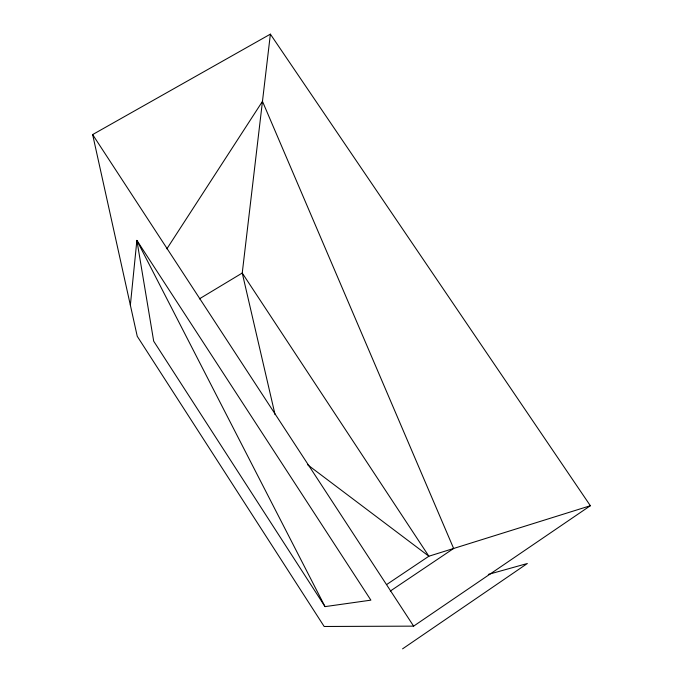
<?xml version="1.0" encoding="UTF-8"?>
<svg xmlns="http://www.w3.org/2000/svg" width="683" height="683" viewBox="0 0 683 683"><rect width="100%" height="100%" fill="white"/><g stroke="black" fill="none" stroke-linecap="round" stroke-linejoin="round"><path stroke-width="1.02" d="M130.359 305.156L136.882 240.382L370.886 600.152L325.031 606.624L153.692 341.184L136.882 240.382L325.031 606.624M270.383 34.15L590.36 505.727L413.625 626.14L324.16 626.482L137.24 336.292L92.64 134.577L270.383 34.15L242.243 273.038L275.061 414.641M166.865 248.843L262.468 101.357L453.64 548.475L390.317 591.06M402.569 648.85L527.336 563.509L488.319 574.412M386.638 584.554L428.873 556.218L590.36 505.727M199.334 298.889L242.243 273.038L428.873 556.218L307.674 464.816M92.64 134.577L413.625 626.14"/></g></svg>
